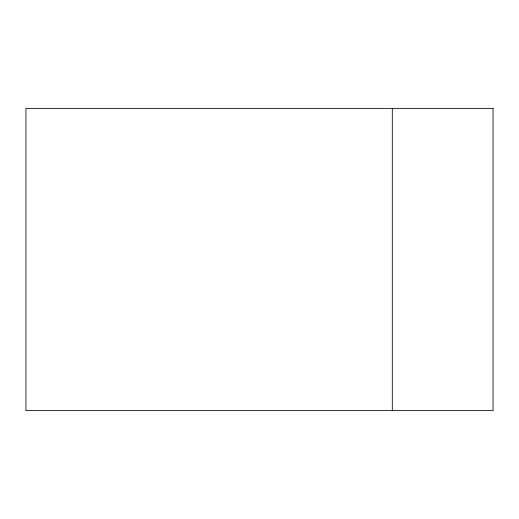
<?xml version="1.0" encoding="UTF-8"?>
<svg xmlns="http://www.w3.org/2000/svg" width="519" height="519" viewBox="0 0 519 519"><rect width="100%" height="100%" fill="white"/><g stroke="black" fill="none" stroke-linecap="round" stroke-linejoin="round"><path stroke-width="0.78" d="M392.306 108.38L392.306 410.62M493.05 108.38L25.95 108.38L25.95 410.62L493.05 410.62L493.05 108.38"/></g></svg>
